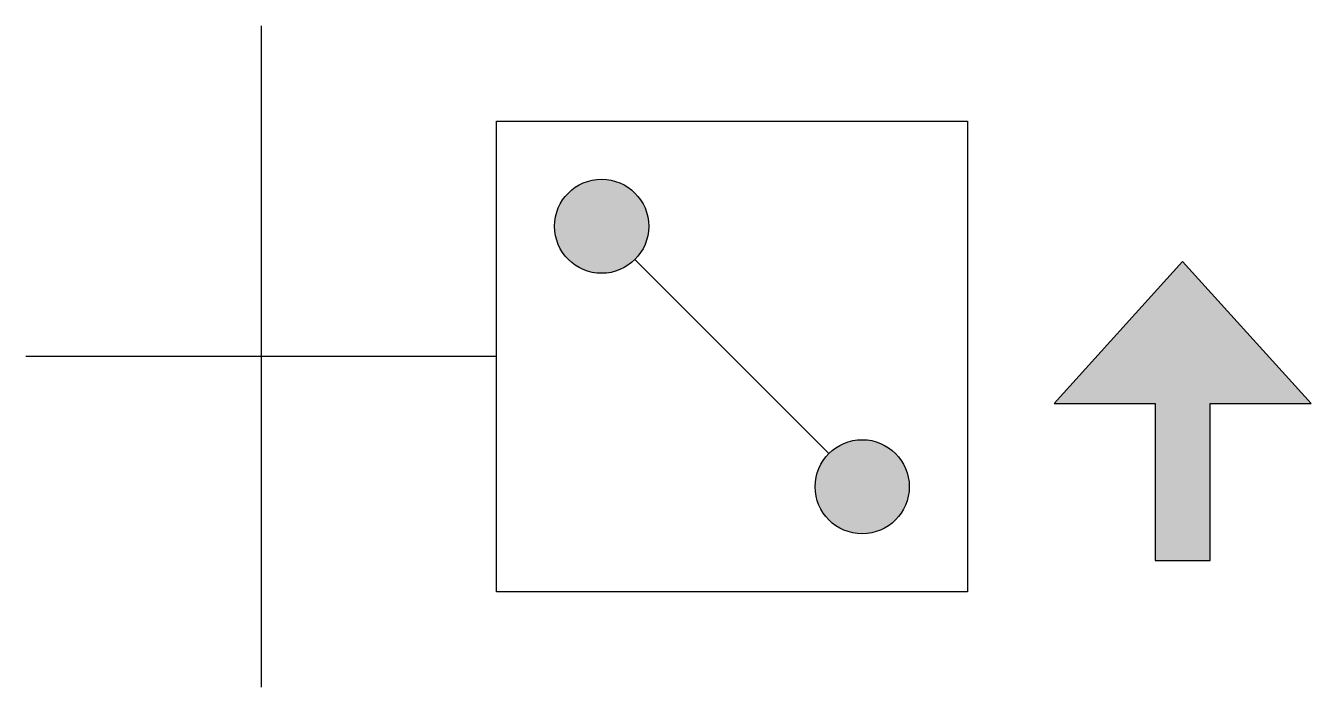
# Model space of a CAD drawing. Header units: metres. Extents: x 0 to 8.19, y -2.11 to 2.11.
import ezdxf

# ---------------------------------------------------------------- set-up
doc = ezdxf.new("R2010")
doc.units = ezdxf.units.M

msp = doc.modelspace()

# ---------------------------------------------------------------- hatches: boundary and pattern name
h = msp.add_hatch(color=256)
h.dxf.hatch_style = 1
edge = h.paths.add_edge_path()
edge.add_arc((3.671, 0.8305), 0.3, 0, 360)
h = msp.add_hatch(color=256)
h.dxf.hatch_style = 1
h.paths.add_polyline_path([(7.1993, -1.2999), (7.5498, -1.2999), (7.5498, -0.2999), (8.1944, -0.2999), (7.3745, 0.6054), (6.5547, -0.2999), (7.1993, -0.2999)])
h = msp.add_hatch(color=256)
h.dxf.hatch_style = 1
edge = h.paths.add_edge_path()
edge.add_arc((5.332, -0.8305), 0.3, 0, 360)

# ---------------------------------------------------------------- linework, layer by layer
for p, q in [((1.5, 2.1096), (1.5, -2.1096)), ((3.8831, 0.6184), (5.1199, -0.6184)), ((1.5, 0), (0, 0)), ((3, 0), (1.5, 0))]:
    msp.add_line(p, q)
for points in [[(3, 1.5015), (6.003, 1.5015), (6.003, -1.5015), (3, -1.5015)], [(7.1993, -1.2999), (7.5498, -1.2999), (7.5498, -0.2999), (8.1944, -0.2999), (7.3745, 0.6054), (6.5547, -0.2999), (7.1993, -0.2999)]]:
    msp.add_lwpolyline(points, close=True)
for centre in [(3.671, 0.8305), (5.332, -0.8305)]:
    msp.add_circle(centre, 0.3)

doc.saveas('drawing.dxf')
